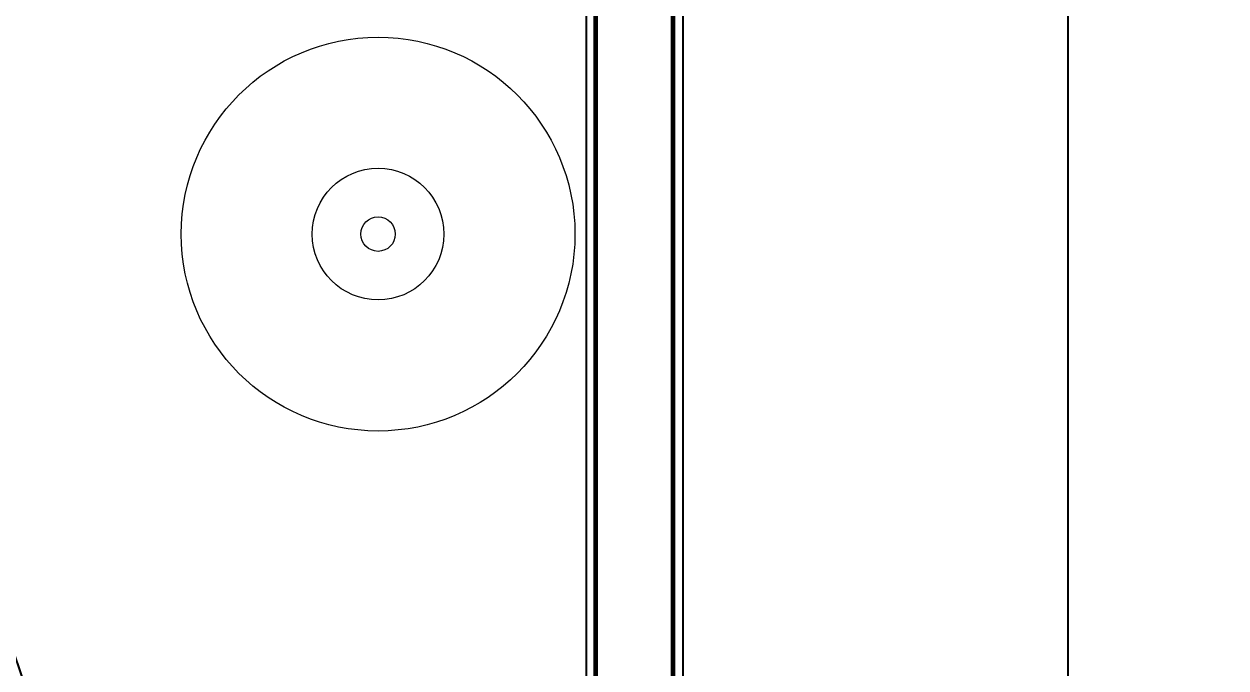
# Model space of a CAD drawing. Header units: metres. Extents: x 12.2 to 77.2, y 18.8 to 35.5.
# Drawn here: x 38.779 to 40.363, y 21.923 to 22.771 of the extents above; entities that cross this region are included whole.
import ezdxf

# ---------------------------------------------------------------- set-up
doc = ezdxf.new("R2010")
doc.units = ezdxf.units.M
doc.layers.get('Defpoints').update_dxf_attribs({"lineweight": 0})
doc.layers.add('0inne_gulv', color=7, linetype='Continuous', lineweight=13)
doc.layers.add('A-WALL', color=250, linetype='Continuous', lineweight=60)
doc.styles.add('TEXTS', font='swissl.ttf')
doc.dimstyles.new('Copy of DIMTEXT', dxfattribs={"dimscale": 0.3, "dimtxt": 0.22, "dimasz": 0.18, "dimexe": 0.05, "dimexo": 0.05, "dimgap": 0.05, "dimtad": 0, "dimzin": 1, "dimdsep": 46, "dimtxsty": 'TEXTS', "dimblk": 'ARCHTICK', "dimcen": 0.1, "dimclrd": 256, "dimclre": 6, "dimclrt": 7, "dimadec": 0, "dimazin": 0, "dimtfac": 0.15, "dimtix": 1, "dimtofl": 0, "dimtmove": 1, "dimatfit": 3, "dimldrblk": 'OPEN', "dimfxl": 1, "dimtolj": 1, "dimtzin": 0, "dimarcsym": 0})

# ---------------------------------------------------------------- blocks, each defined once
blk = doc.blocks.new('*U23')
blk.add_lwpolyline([(33.6, 1124.4, -0.396717), (966.4, 192)], format="xyb")
for points in [[(72, 192), (33.6, 192), (33.6, 1124.4), (72, 1124.4)], [(33.6, 192), (16.8, 192), (16.8, 192), (16.8, 192), (16.8, 192), (16.8, 177), (0, 177), (0, 190.9), (0, 40.9), (0, 55.9), (16.8, 55.9), (16.8, 40.9), (33.6, 40.9), (33.6, 40.9), (50, 40.9), (50, 144), (33.6, 144)], [(1000, 177), (1000, 192), (1000, 192), (1000, 40.9), (1000, 55.9), (983.2, 55.9), (983.2, 40.9), (966.4, 40.9), (966.4, 40.9), (950, 40.9), (950, 144), (966.4, 144), (966.4, 192), (983.2, 192), (983.2, 177)]]:
    blk.add_lwpolyline(points, close=True)
blk.add_lwpolyline([(33.6, 192), (72, 192)])
blk = doc.blocks.new('_ArchTick')
at = {"color": 0, "linetype": 'ByBlock', "const_width": 0.15}
blk.add_lwpolyline([(-0.5, -0.5), (0.5, 0.5)], dxfattribs=at)
blk = doc.blocks.new('*D29')
at = {"layer": '0inne_gulv', "color": 6, "lineweight": -2, "transparency": 16777216}
for p, q in [((39.7953, 29.4018), (40.1753, 29.4018)), ((39.7953, 21.5659), (40.1753, 21.5659))]:
    blk.add_line(p, q, dxfattribs=at)
at = {"layer": '0inne_gulv', "lineweight": -2, "transparency": 16777216}
for p, q in [((40.1553, 29.4018), (40.1553, 25.7259)), ((40.1553, 21.5659), (40.1553, 25.2419))]:
    blk.add_line(p, q, dxfattribs=at)
at = {"layer": 'Defpoints', "color": 0, "transparency": 16777216}
for p in [(39.6473, 29.4018), (39.6473, 21.5659), (40.1553, 21.5659)]:
    blk.add_point(p, dxfattribs=at)
at = {"layer": '0inne_gulv', "lineweight": -2, "transparency": 16777216, "xscale": 0.072, "yscale": 0.072, "zscale": 0.072}
for p, rotation in [((40.1553, 29.4018), 90), ((40.1553, 21.5659), 270)]:
    blk.add_blockref('_ArchTick', p, dxfattribs=dict(at, rotation=rotation))
at = {"layer": '0inne_gulv', "color": 7, "transparency": 16777216, "char_height": 0.088, "attachment_point": 5, "rotation": 90, "style": 'TEXTS', "bg_fill": 3, "box_fill_scale": 1.1, "bg_fill_color": 256, "bg_fill_true_color": 13158600, "bg_fill_transparency": 0}
for s, insert in [('\\A1;[25\'-8{\\H0.15x;\\S1/2;}" ft]', (40.232, 25.4839)), ('\\A1;7.84 m', (40.0901, 25.4839))]:
    blk.add_mtext(s, dxfattribs=dict(at, insert=insert))
blk = doc.blocks.new('_Open')
at = {"color": 0, "linetype": 'ByBlock', "lineweight": -2}
for p, q in [((-1, 0.167), (0, 0)), ((-1, -0.167), (0, 0)), ((0, 0), (-1, 0))]:
    blk.add_line(p, q, dxfattribs=at)

msp = doc.modelspace()

# ---------------------------------------------------------------- linework, layer by layer
for p, q in [((39.6473, 29.4018), (39.6473, 20.6388)), ((39.5203, 29.2748), (39.5203, 21.9059))]:
    msp.add_line(p, q)
at = {"layer": '0inne_gulv'}
for radius in [0.2594, 0.0867, 0.0227]:
    msp.add_circle((39.2459, 22.4947), radius, dxfattribs=at)
at = {"layer": 'A-WALL'}
for p, q in [((39.6346, 21.5659), (39.6346, 29.3891)), ((39.533, 21.6675), (39.533, 29.2875))]:
    msp.add_line(p, q, dxfattribs=at)

# ---------------------------------------------------------------- block references
at = {"xscale": 0.0009000000000045201, "yscale": 0.0009000000000045201, "zscale": 0.0009000000000045201}
msp.add_blockref('*U23', (37.9472, 21.5016), dxfattribs=at)

# ---------------------------------------------------------------- next in the draw order: dimensions: what is measured, and where the dimension line sits
at = {"layer": '0inne_gulv'}
dim = msp.add_linear_dim(base=(40.1553, 21.5659), p1=(39.6473, 29.4018), p2=(39.6473, 21.5659), angle=90, dimstyle='Copy of DIMTEXT', override={"dimscale": 0.4, "dimpost": ' m\\X', "dimfxl": 0.9, "dimfxlon": 1, "dimtfill": 1}, dxfattribs=at)
dim.commit()
dim.dimension.update_dxf_attribs({"geometry": '*D29', "text_midpoint": (40.1553, 25.4839)})

doc.saveas('drawing.dxf')
